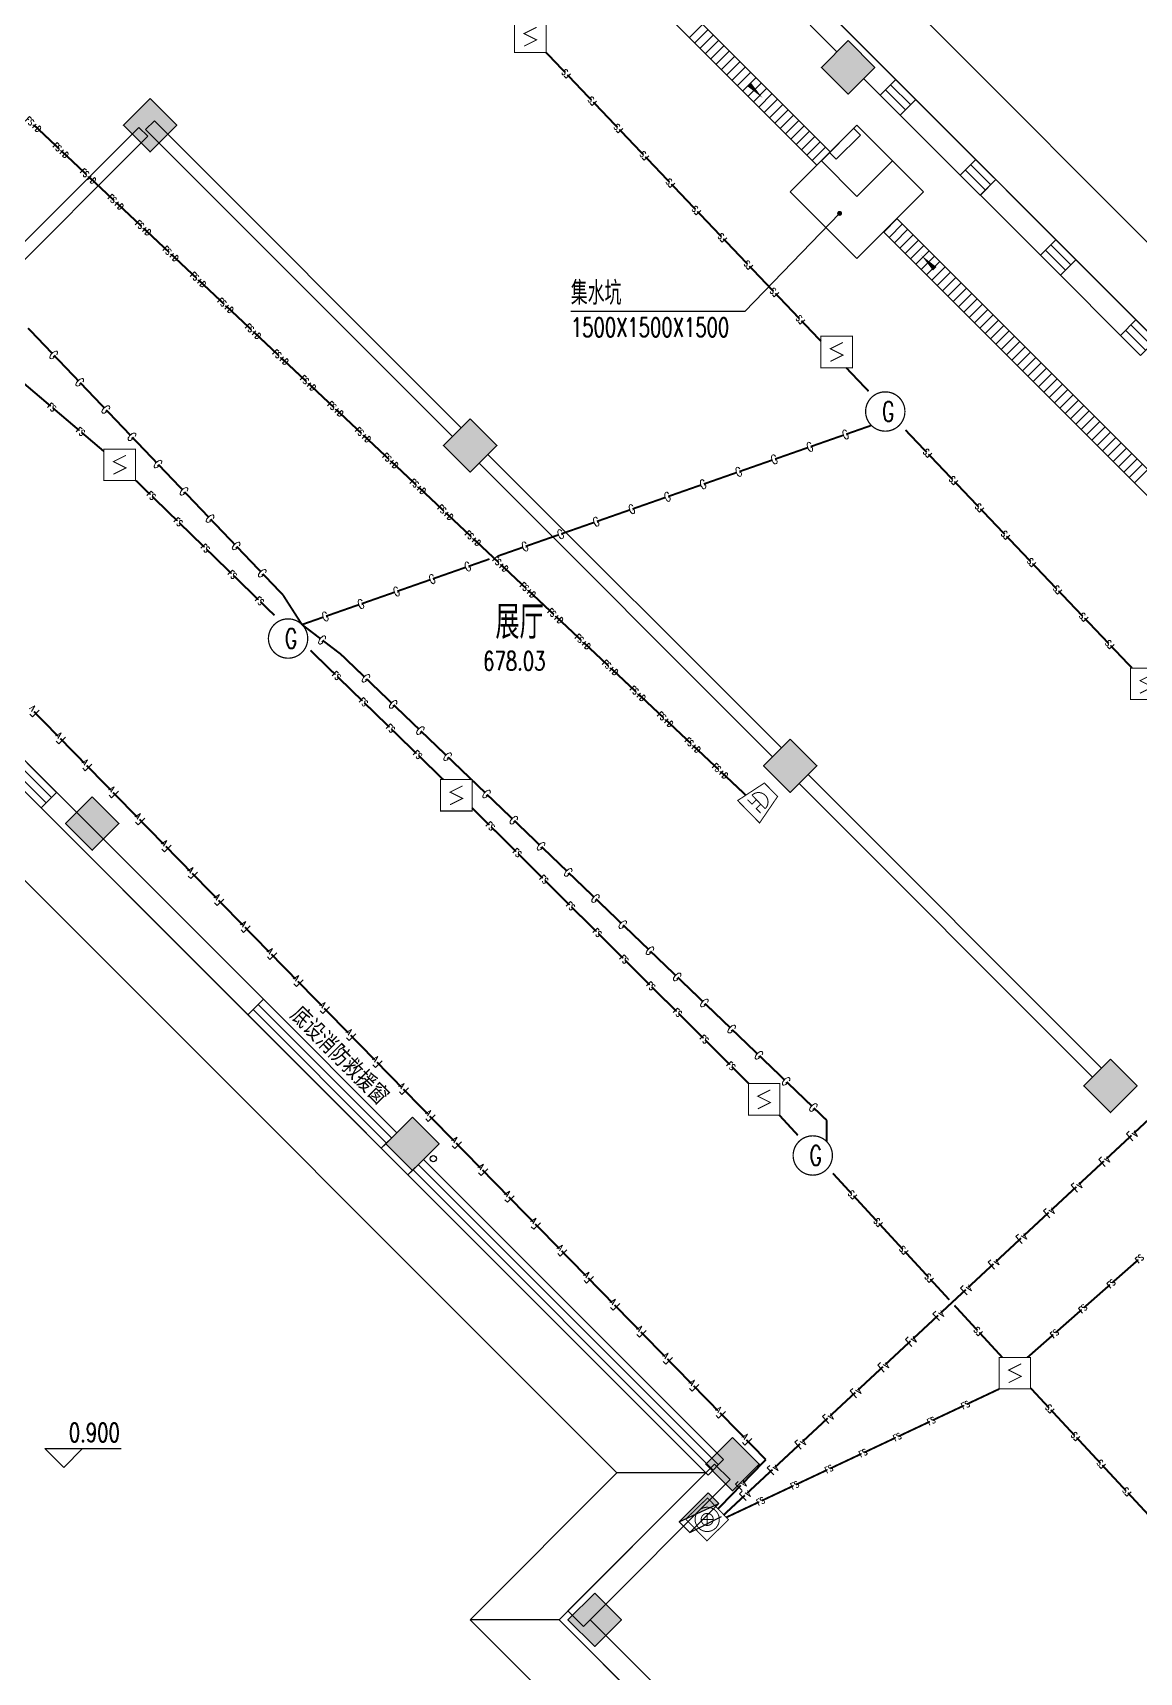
# Model space of a CAD drawing. Extents: x 815029915 to 815825525, y 579155098 to 579748855.
# Drawn here: x 815658853 to 815676449, y 579550612 to 579576674 of the extents above; entities that cross this region are included whole.
import ezdxf

# ---------------------------------------------------------------- set-up
doc = ezdxf.new("R2010")
doc.units = 0
doc.header["$LTSCALE"] = 100
doc.header["$MEASUREMENT"] = 0
doc.linetypes.add('CONTINOUS', pattern=[0])
for name, color, linetype in [('AXIS', 3, 'Continuous'), ('COLUMN', 9, 'Continuous'), ('DIM_ELEV', 3, 'Continuous'), ('DIM_LEAD', 3, 'Continuous'), ('DIM_SYMB', 3, 'Continuous'), ('E-TEXT-PLAN-DER', 7, 'Continuous'), ('GROUND', 2, 'Continuous'), ('P-消火栓', 7, 'Continuous'), ('PUB_TEXT', 7, 'Continuous'), ('SPACE', 7, 'Continuous'), ('T-EQUP-FIRE', 7, 'Continuous'), ('WALL', 9, 'Continuous'), ('WINDOW', 4, 'Continuous'), ('电-弱电平面-线缆', 3, 'Continuous')]:
    doc.layers.add(name, color=color, linetype=linetype)
doc.layers.add('柱填充', color=9, linetype='Continuous', lineweight=18)
doc.layers.add('砼柱', color=2, linetype='Continuous', lineweight=35)
doc.styles.add('_TCH_DIM', font='SIMPLEX', dxfattribs={"bigfont": 'GBCBIG'})
doc.styles.add('_TCH_DIM_T3', font='SIMPLEX', dxfattribs={"width": 0.705882, "bigfont": 'GBCBIG'})
doc.styles.add('_TCH_SPACE', font='SIMPLEX', dxfattribs={"height": 5, "bigfont": 'GBCBIG'})
doc.styles.add('IDQSTYLE', font='txt.shx', dxfattribs={"width": 0.7, "bigfont": 'hztxt.shx'})
doc.styles.add('宋体-TK', font='', dxfattribs={"width": 0.8})
doc.styles.get('宋体-TK').set_extended_font_data('SimSun')
doc.linetypes.add('消防广播线路A', pattern='A,5.5,-0.25,["G",IDQSTYLE,S=1.5,R=0,X=-0.125,Y=-0.75],-0.25', length=6)
doc.linetypes.add('消防电源线', pattern='A,5.5,-0.25,["FS+D",IDQSTYLE,S=1,R=0,X=-0.125,Y=-0.5],-0.25', length=6)
doc.linetypes.add('消防电话线路A', pattern='A,5.5,-0.25,["Fv",IDQSTYLE,S=1.5,R=0,X=-0.125,Y=-0.75],-0.25', length=6)
doc.linetypes.add('火灾报警信号线路', pattern='A,5.5,-0.25,["FS",IDQSTYLE,S=1,R=0,X=-0.125,Y=-0.5],-0.25', length=6)
doc.dimstyles.new('_TCH_ARCH-100', dxfattribs={"dimscale": 100, "dimtxt": 2.975, "dimasz": 1, "dimexe": 2.5, "dimexo": 3, "dimgap": 1, "dimtad": 1, "dimdec": 0, "dimzin": 0, "dimdsep": 46, "dimtxsty": '_TCH_DIM_T3', "dimblk": 'ARCHTICK', "dimcen": 0.09, "dimclrt": 7, "dimazin": 2, "dimtfac": 1, "dimtdec": 0, "dimtix": 1, "dimtmove": 2, "dimatfit": 3, "dimfxl": 0, "dimtolj": 1, "dimtzin": 0, "dimarcsym": 0})

# ---------------------------------------------------------------- blocks, each defined once
blk = doc.blocks.new('HC001231')
at = {"color": 0, "linetype": 'Continuous', "const_width": 0.2}
blk.add_lwpolyline([(-1.88, 3.12), (1.87, 3.12), (3.12, -3.12), (-3.12, -3.12)], close=True, dxfattribs=at)
blk.add_lwpolyline([(1.87, -0.34, 0.198912), (1.33, 0.98, 0.198912), (0, 1.53, 0.198912), (-1.33, 0.98, 0.198912), (-1.88, -0.34)], format="xyb", dxfattribs=at)
for points in [[(-0.62, -0.34), (-0.62, -1.59), (-1.88, -1.59)], [(-1.88, -0.34), (1.87, -0.34)], [(0.62, -0.34), (0.62, -1.59), (1.87, -1.59)]]:
    blk.add_lwpolyline(points, dxfattribs=at)
at = {"color": 0, "style": 'IDQSTYLE', "width": 0.7}
blk.add_attdef('PSFHATT', (5.12, -3.12), '', height=2.5, dxfattribs=at)
blk = doc.blocks.new('HC001221')
at = {"color": 0, "linetype": 'Continuous', "const_width": 0.2}
blk.add_lwpolyline([(2.21, -2.21, 0.198912), (3.12, 0, 0.198912), (2.21, 2.21, 0.198912), (0, 3.12, 0.198912), (-2.21, 2.21, 0.198912), (-3.13, 0, 0.198912), (-2.21, -2.21, 0.198912), (0, -3.13, 0.198912)], format="xyb", close=True, dxfattribs=at)
at = {"color": 0, "style": 'IDQSTYLE', "width": 0.7}
for tag, p in [('G', (-0.52, -1.56)), ('PSFHATT', (5.13, -3.13))]:
    blk.add_attdef(tag, p, '', height=3.12, dxfattribs=at)
blk = doc.blocks.new('HC001224')
at = {"color": 0, "linetype": 'Continuous', "const_width": 0.2}
blk.add_lwpolyline([(-3.125, 3.125), (3.125, 3.125), (3.125, -3.125), (-3.125, -3.125)], close=True, dxfattribs=at)
blk.add_lwpolyline([(1.25, 1.875), (-1.25, 0.625), (1.25, -0.625), (-1.25, -1.875)], dxfattribs=at)
at = {"color": 0, "style": 'IDQSTYLE', "width": 0.7}
blk.add_attdef('PSFHATT', (5.125, -3.125), '', height=2.5, dxfattribs=at)
blk = doc.blocks.new('$TWTSYS$00000508')
for p, q in [((-0.5, 0.5), (0.324, 1.224)), ((-0.5, 0.5), (-0.5, -0.5)), ((-0.5, -0.5), (0.5, 0.5)), ((0.5, 0.5), (-0.5, 0.5)), ((0.5, -0.5), (0.5, 0.5)), ((-0.5, -0.5), (0.5, -0.5))]:
    blk.add_line(p, q)
blk.add_solid([(0.5, -0.5), (0.5, 0.5), (-0.5, -0.5)])
blk = doc.blocks.new('HC001241')
at = {"color": 0, "linetype": 'Continuous', "const_width": 0.2}
for points in [[(-3.13, 3.12), (3.12, 3.12), (3.12, -3.13), (-3.13, -3.13), (-3.13, 3.12)], [(-0.88, 0.88), (0.88, -0.88)], [(0.88, 0.88), (-0.88, -0.88)]]:
    blk.add_lwpolyline(points, dxfattribs=at)
for points in [[(-1.77, 1.77, 0.198912), (-2.5, 0, 0.198912), (-1.77, -1.77, 0.198912), (0, -2.5, 0.198912), (1.77, -1.77, 0.198912), (2.5, 0, 0.198912), (1.77, 1.77, 0.198912), (0, 2.5, 0.198912)], [(0.88, -0.88, 0.198912), (1.25, 0, 0.198912), (0.88, 0.88, 0.198912), (0, 1.25, 0.198912), (-0.88, 0.88, 0.198912), (-1.25, 0, 0.198912), (-0.88, -0.88, 0.198912), (0, -1.25, 0.198912)]]:
    blk.add_lwpolyline(points, format="xyb", close=True, dxfattribs=at)
at = {"layer": 'E-TEXT-PLAN-DER', "color": 0, "style": 'IDQSTYLE', "width": 0.7}
blk.add_attdef('PSFHATT', (5.12, -3.13), '', height=2.5, dxfattribs=at)
blk = doc.blocks.new('$TCHSYS$WIN2D')
for p, q in [((-0.5, 0.5), (0.5, 0.5)), ((-0.5, 0.5), (-0.5, -0.5)), ((0.5, 0.5), (0.5, -0.5)), ((0.5, 0.1667), (-0.5, 0.1667)), ((0.5, -0.1667), (-0.5, -0.1667)), ((-0.5, -0.5), (0.5, -0.5))]:
    blk.add_line(p, q)
blk = doc.blocks.new('_ArchTick')
at = {"color": 0, "linetype": 'ByBlock', "const_width": 0.4}
blk.add_lwpolyline([(-0.5, -0.5), (0.5, 0.5)], dxfattribs=at)
blk = doc.blocks.new('*D474')
at = {"layer": 'AXIS', "color": 0, "lineweight": -2, "transparency": 16777216}
for p, q in [((815655484, 579597126), (815657782, 579599424)), ((815657605, 579599247), (815695082, 579561770)), ((815692961, 579559649), (815695259, 579561947))]:
    blk.add_line(p, q, dxfattribs=at)
at = {"layer": 'Defpoints', "color": 0, "transparency": 16777216}
for p in [(815655272, 579596914), (815695082, 579561770), (815692749, 579559437)]:
    blk.add_point(p, dxfattribs=at)
at = {"layer": 'AXIS', "color": 0, "lineweight": -2, "transparency": 16777216, "xscale": 100, "yscale": 100, "zscale": 100}
for p, rotation in [((815657605, 579599247), 135.0000000001822), ((815695082, 579561770), 315.0000000001822)]:
    blk.add_blockref('_ArchTick', p, dxfattribs=dict(at, rotation=rotation))
at = {"layer": 'AXIS', "color": 7, "transparency": 16777216, "insert": (815676520, 579580685), "char_height": 297.5, "attachment_point": 5, "rotation": 315, "style": '_TCH_DIM_T3'}
blk.add_mtext('\\A1;53000', dxfattribs=at)
blk = doc.blocks.new('*D483')
at = {"layer": 'AXIS', "color": 0, "lineweight": -2, "transparency": 16777216}
for p, q in [((815674152, 579578458), (815675884, 579580190)), ((815675707, 579580014), (815680799, 579574923)), ((815679243, 579573367), (815680975, 579575099))]:
    blk.add_line(p, q, dxfattribs=at)
at = {"layer": 'Defpoints', "color": 0, "transparency": 16777216}
for p in [(815673940, 579578246), (815680799, 579574923), (815679031, 579573155)]:
    blk.add_point(p, dxfattribs=at)
at = {"layer": 'AXIS', "color": 0, "lineweight": -2, "transparency": 16777216, "xscale": 100, "yscale": 100, "zscale": 100}
for p, rotation in [((815675707, 579580014), 135.0000000006708), ((815680799, 579574923), 315.0000000006708)]:
    blk.add_blockref('_ArchTick', p, dxfattribs=dict(at, rotation=rotation))
at = {"layer": 'AXIS', "color": 7, "transparency": 16777216, "insert": (815678429, 579577644), "char_height": 297.5, "attachment_point": 5, "rotation": 315, "style": '_TCH_DIM_T3'}
blk.add_mtext('\\A1;7200', dxfattribs=at)

msp = doc.modelspace()

# ---------------------------------------------------------------- hatches: boundary and pattern name
at = {"layer": 'DIM_LEAD'}
msp.add_hatch(color=256, dxfattribs=at).paths.add_polyline_path([(815671724.1, 579573803.5, 1), (815671644.1, 579573803.5, 1)], flags=17)
at = {"layer": '柱填充', "lineweight": 18}
for points in [[(815671819.2, 579576548.9), (815671395, 579576124.6), (815671819.2, 579575700.3), (815672243.5, 579576124.6)], [(815660717.6, 579575629.6), (815660293.4, 579575205.4), (815660717.6, 579574781.1), (815661141.9, 579575205.4)], [(815665808.8, 579570538.5), (815665384.5, 579570114.2), (815665808.8, 579569689.9), (815666233.1, 579570114.2)], [(815670900, 579565447.3), (815670475.7, 579565023), (815670900, 579564598.8), (815671324.2, 579565023)], [(815659798.4, 579564528), (815659374.1, 579564103.8), (815659798.4, 579563679.5), (815660222.7, 579564103.8)], [(815675991.1, 579560356.1), (815675566.9, 579559931.9), (815675991.1, 579559507.6), (815676415.4, 579559931.9)], [(815664889.6, 579559436.9), (815664465.3, 579559012.6), (815664889.6, 579558588.4), (815665313.8, 579559012.6)], [(815669980.7, 579554345.7), (815669556.5, 579553921.4), (815669980.7, 579553497.2), (815670405, 579553921.4)], [(815667788.7, 579551870.8), (815667364.4, 579551446.6), (815667788.7, 579551022.3), (815668213, 579551446.6)]]:
    msp.add_hatch(color=250, dxfattribs=at).paths.add_polyline_path(points)

# ---------------------------------------------------------------- linework, layer by layer
for p, q in [((815686879.7, 579561628.9), (815661777.4, 579586731.2)), ((815671535.5, 579574781.1), (815663014.8, 579583301.7)), ((815662802.7, 579583089.6), (815671323.3, 579574569)), ((815647966.8, 579575368.8), (815669555.6, 579553780)), ((815670899.1, 579574144.7), (815671959.7, 579575205.4)), ((815671959.7, 579575205.4), (815671394, 579574639.7)), ((815671959.7, 579575205.4), (815673020.4, 579574144.7)), ((815672525.4, 579574639.7), (815671959.7, 579575205.4)), ((815671630.8, 579574664.3), (815672013.6, 579575047.1)), ((815672013.6, 579575047.1), (815671907.6, 579575153.2)), ((815671323.3, 579574569), (815671535.5, 579574781.1)), ((815671524.7, 579574770.3), (815671630.8, 579574664.3)), ((815671394, 579574639.7), (815671959.7, 579574074)), ((815671959.7, 579574074), (815672525.4, 579574639.7)), ((815671959.7, 579573084), (815670899.1, 579574144.7)), ((815673020.4, 579574144.7), (815671959.7, 579573084)), ((815672596.1, 579573720.4), (815672384, 579573508.3)), ((815683450.2, 579562866.3), (815672596.1, 579573720.4)), ((815672384, 579573508.3), (815683238.1, 579562654.2)), ((815669555.6, 579553780), (815667222.1, 579551446.6)), ((815667222.1, 579551446.6), (815675990.2, 579542678.4))]:
    msp.add_line(p, q)
at = {"color": 252, "linetype": 'Continuous'}
for p, q in [((815669295.1, 579576597.2), (815669507.2, 579576809.4)), ((815669379.9, 579576512.4), (815669592, 579576724.5)), ((815669464.8, 579576427.5), (815669676.9, 579576639.7)), ((815669549.6, 579576342.7), (815669761.8, 579576554.8)), ((815669634.5, 579576257.8), (815669846.6, 579576470)), ((815669719.3, 579576173), (815669931.5, 579576385.1)), ((815669804.2, 579576088.1), (815670016.3, 579576300.3)), ((815669889, 579576003.3), (815670101.2, 579576215.4)), ((815669973.9, 579575918.4), (815670186, 579576130.5)), ((815670058.7, 579575833.6), (815670270.9, 579576045.7)), ((815670143.6, 579575748.7), (815670355.7, 579575960.8)), ((815670228.4, 579575663.9), (815670440.6, 579575876)), ((815670313.3, 579575579), (815670525.4, 579575791.1)), ((815670398.1, 579575494.2), (815670610.3, 579575706.3)), ((815670483, 579575409.3), (815670695.1, 579575621.4)), ((815670567.9, 579575324.4), (815670780, 579575536.6)), ((815670652.7, 579575239.6), (815670864.8, 579575451.7)), ((815670737.6, 579575154.7), (815670949.7, 579575366.9)), ((815670822.4, 579575069.9), (815671034.5, 579575282)), ((815670907.3, 579574985), (815671119.4, 579575197.2)), ((815670992.1, 579574900.2), (815671204.3, 579575112.3)), ((815671077, 579574815.3), (815671289.1, 579575027.5)), ((815671161.8, 579574730.5), (815671374, 579574942.6)), ((815671246.7, 579574645.6), (815671458.8, 579574857.8)), ((815672385.1, 579573507.2), (815672597.3, 579573719.3)), ((815672470, 579573422.3), (815672682.1, 579573634.5)), ((815672554.8, 579573337.5), (815672767, 579573549.6)), ((815672639.7, 579573252.6), (815672851.8, 579573464.8)), ((815672724.5, 579573167.8), (815672936.7, 579573379.9)), ((815672809.4, 579573082.9), (815673021.5, 579573295)), ((815672894.2, 579572998.1), (815673106.4, 579573210.2)), ((815672979.1, 579572913.2), (815673191.2, 579573125.3)), ((815673063.9, 579572828.4), (815673276.1, 579573040.5)), ((815673148.8, 579572743.5), (815673360.9, 579572955.6)), ((815673233.6, 579572658.7), (815673445.8, 579572870.8)), ((815673318.5, 579572573.8), (815673530.6, 579572785.9)), ((815673403.4, 579572488.9), (815673615.5, 579572701.1)), ((815673488.2, 579572404.1), (815673700.3, 579572616.2)), ((815673573.1, 579572319.2), (815673785.2, 579572531.4)), ((815673657.9, 579572234.4), (815673870, 579572446.5)), ((815673742.8, 579572149.5), (815673954.9, 579572361.7)), ((815673827.6, 579572064.7), (815674039.7, 579572276.8)), ((815673912.5, 579571979.8), (815674124.6, 579572192)), ((815673997.3, 579571895), (815674209.5, 579572107.1)), ((815674082.2, 579571810.1), (815674294.3, 579572022.3)), ((815674167, 579571725.3), (815674379.2, 579571937.4)), ((815674251.9, 579571640.4), (815674464, 579571852.6)), ((815674336.7, 579571555.6), (815674548.9, 579571767.7)), ((815674421.6, 579571470.7), (815674633.7, 579571682.8)), ((815674506.4, 579571385.9), (815674718.6, 579571598)), ((815674591.3, 579571301), (815674803.4, 579571513.1)), ((815674676.1, 579571216.2), (815674888.3, 579571428.3)), ((815674761, 579571131.3), (815674973.1, 579571343.4)), ((815674845.9, 579571046.5), (815675058, 579571258.6)), ((815674930.7, 579570961.6), (815675142.8, 579571173.7)), ((815675015.6, 579570876.7), (815675227.7, 579571088.9)), ((815675100.4, 579570791.9), (815675312.5, 579571004)), ((815675185.3, 579570707), (815675397.4, 579570919.2)), ((815675270.1, 579570622.2), (815675482.2, 579570834.3)), ((815675355, 579570537.3), (815675567.1, 579570749.5)), ((815675439.8, 579570452.5), (815675652, 579570664.6)), ((815675524.7, 579570367.6), (815675736.8, 579570579.8)), ((815675609.5, 579570282.8), (815675821.7, 579570494.9)), ((815675694.4, 579570197.9), (815675906.5, 579570410.1)), ((815675779.2, 579570113.1), (815675991.4, 579570325.2)), ((815675864.1, 579570028.2), (815676076.2, 579570240.3)), ((815675948.9, 579569943.4), (815676161.1, 579570155.5)), ((815676033.8, 579569858.5), (815676245.9, 579570070.6)), ((815676118.6, 579569773.7), (815676330.8, 579569985.8)), ((815676203.5, 579569688.8), (815676415.6, 579569900.9)), ((815676288.3, 579569604), (815676500.5, 579569816.1)), ((815676373.2, 579569519.1), (815676585.3, 579569731.2))]:
    msp.add_line(p, q, dxfattribs=at)
msp.add_circle((815665221.7, 579558774.8), 50)
at = {"layer": 'COLUMN'}
for points in [[(815671819.2, 579575700.3), (815672243.5, 579576124.6), (815671819.2, 579576548.9), (815671395, 579576124.6)], [(815660717.6, 579574781.1), (815661141.9, 579575205.4), (815660717.6, 579575629.6), (815660293.4, 579575205.4)], [(815665808.8, 579569689.9), (815666233.1, 579570114.2), (815665808.8, 579570538.5), (815665384.5, 579570114.2)], [(815670900, 579564598.8), (815671324.2, 579565023), (815670900, 579565447.3), (815670475.7, 579565023)], [(815659798.4, 579563679.5), (815660222.7, 579564103.8), (815659798.4, 579564528), (815659374.1, 579564103.8)], [(815675991.1, 579559507.6), (815676415.4, 579559931.9), (815675991.1, 579560356.1), (815675566.9, 579559931.9)], [(815664889.6, 579558588.4), (815665313.8, 579559012.6), (815664889.6, 579559436.9), (815664465.3, 579559012.6)], [(815669980.7, 579553497.2), (815670405, 579553921.4), (815669980.7, 579554345.7), (815669556.5, 579553921.4)]]:
    msp.add_lwpolyline(points, close=True, dxfattribs=at)
at = {"layer": 'DIM_ELEV'}
for p, q in [((815659345.4, 579553868.7), (815659045.4, 579554168.7)), ((815659045.4, 579554168.7), (815660256.6, 579554168.7)), ((815659345.4, 579553868.7), (815659645.4, 579554168.7))]:
    msp.add_line(p, q, dxfattribs=at)
at = {"layer": 'DIM_LEAD'}
for p, q in [((815671684.1, 579573803.5), (815670175.1, 579572245.5)), ((815670175.1, 579572245.5), (815667409.1, 579572245.5))]:
    msp.add_line(p, q, dxfattribs=at)
at = {"layer": 'DIM_SYMB'}
for points in [[(815663241.4, 579582863.4, 0, 0, 0), (815670456.2, 579575641, 0, 80, 0), (815670244.2, 579575853.3, 0, 0, 0)], [(815682764.1, 579563302.4, 0, 0, 0), (815672985.2, 579573135.1, 0, 80, 0), (815673196.8, 579572922.4, 0, 0, 0)]]:
    msp.add_lwpolyline(points, format="xyseb", dxfattribs=at)
at = {"layer": 'GROUND'}
for p, q in [((815669555.6, 579553780), (815668141.4, 579553780)), ((815667222.1, 579551446.6), (815665807.9, 579551446.6))]:
    msp.add_line(p, q, dxfattribs=at)
for points in [[(815648966.8, 579572954.6), (815668141.4, 579553780), (815665807.9, 579551446.6), (815675990.2, 579541264.2), (815686172.6, 579551446.6), (815682142.1, 579555477.1), (815688293.9, 579561628.9), (815661777.4, 579588145.4), (815658171.1, 579584539.2)], [(815647966.8, 579575368.8), (815669555.6, 579553780), (815667222.1, 579551446.6), (815675990.2, 579542678.4), (815684758.4, 579551446.6), (815680727.9, 579555477.1), (815686879.7, 579561628.9), (815661777.4, 579586731.2), (815658171.1, 579583125)]]:
    msp.add_lwpolyline(points, dxfattribs=at)
at = {"layer": 'WALL'}
for p, q in [((815671464.8, 579577043.8), (815672578.4, 579575930.1)), ((815671217.3, 579576796.4), (815671642, 579576371.6)), ((815662520.3, 579561310.3), (815647872.8, 579575957.7)), ((815672066.3, 579575947.4), (815672331, 579575682.7)), ((815662272.8, 579561062.8), (815647625.4, 579575710.2)), ((815672896.6, 579575611.9), (815673851.2, 579574657.4)), ((815660787.4, 579575276.1), (815660646, 579575134.7)), ((815660787.4, 579575276.1), (815665666.9, 579570396.6)), ((815672649.2, 579575364.5), (815673603.8, 579574409.9)), ((815660540, 579575170), (815657888.3, 579572518.4)), ((815660681.4, 579575028.6), (815658029.7, 579572376.9)), ((815660681.4, 579575028.6), (815660540, 579575170)), ((815660646, 579575134.7), (815665525.5, 579570255.2)), ((815674169.4, 579574339.2), (815675124, 579573384.6)), ((815673922, 579574091.7), (815674876.5, 579573137.1)), ((815675442.2, 579573066.4), (815676396.8, 579572111.8)), ((815675194.7, 579572818.9), (815676149.3, 579571864.3)), ((815665949.8, 579569830.9), (815670616.7, 579565164)), ((815666091.2, 579569972.3), (815670758.1, 579565305.4)), ((815671182.4, 579564881.1), (815675849.3, 579560214.2)), ((815671040.9, 579564739.7), (815675707.9, 579560072.8)), ((815664818.4, 579558517.2), (815664394.1, 579558941.5)), ((815667363.5, 579551588), (815669697, 579553921.4)), ((815669697, 579553921.4), (815669944.5, 579553674)), ((815667611, 579551340.5), (815669944.5, 579553674)), ((815667363.5, 579551588), (815667611, 579551340.5)), ((815671712.2, 579546956.4), (815667222.1, 579551446.6)), ((815671854.1, 579547309.5), (815667717.1, 579551446.6))]:
    msp.add_line(p, q, dxfattribs=at)
for points in [[(815672578.4, 579575930.1), (815672331, 579575682.7)], [(815672896.6, 579575611.9), (815672649.2, 579575364.5)], [(815673851.2, 579574657.4), (815673603.8, 579574409.9)], [(815674169.4, 579574339.2), (815673922, 579574091.7)], [(815675124, 579573384.6), (815674876.5, 579573137.1)], [(815675442.2, 579573066.4), (815675194.7, 579572818.9)], [(815676396.8, 579572111.8), (815676149.3, 579571864.3)], [(815662272.8, 579561062.8), (815662520.3, 579561310.3)], [(815664394.1, 579558941.5), (815664465.3, 579559012.6)], [(815664818.4, 579558517.2), (815664889.6, 579558588.4)], [(815669591.4, 579553744.2), (815669662.5, 579553815.4)]]:
    msp.add_lwpolyline(points, dxfattribs=at)
at = {"layer": '电-弱电平面-线缆', "color": 6, "linetype": 'Continuous', "const_width": 30}
for points in [[(815667322.1, 579576040.2), (815667015.6, 579576362)], [(815667735.8, 579575605.7), (815667356.5, 579576004)], [(815668149.6, 579575171.2), (815667770.3, 579575569.5)], [(815668563.3, 579574736.6), (815668184, 579575134.9)], [(815668977.1, 579574302.1), (815668597.8, 579574700.4)], [(815669390.8, 579573867.6), (815669011.5, 579574265.9)], [(815669804.6, 579573433.1), (815669425.3, 579573831.4)], [(815670218.3, 579572998.5), (815669839, 579573396.9)], [(815670632.1, 579572564), (815670252.8, 579572962.3)], [(815671045.8, 579572129.5), (815670666.6, 579572527.8)], [(815671386.7, 579571771.5), (815671080.3, 579572093.3)], [(815672144.1, 579570976), (815671787.7, 579571350.4)], [(815658713.7, 579571098.7), (815659132.9, 579570742.6)], [(815659171, 579570710.2), (815659590.2, 579570354.1)], [(815659628.3, 579570321.8), (815659984.7, 579570019)], [(815673067.4, 579570006.4), (815672730.5, 579570360.2)], [(815673481.2, 579569571.9), (815673101.9, 579569970.2)], [(815660491.8, 579569556.6), (815660716.3, 579569338.3)], [(815673894.9, 579569137.4), (815673515.7, 579569535.7)], [(815660752.1, 579569303.5), (815661146.4, 579568920)], [(815674308.7, 579568702.8), (815673929.4, 579569101.1)], [(815661182.3, 579568885.2), (815661576.6, 579568501.7)], [(815674722.4, 579568268.3), (815674343.2, 579568666.6)], [(815661612.4, 579568466.9), (815662006.7, 579568083.4)], [(815675136.2, 579567833.8), (815674756.9, 579568232.1)], [(815662042.5, 579568048.6), (815662436.9, 579567665.1)], [(815662472.7, 579567630.3), (815662697.2, 579567412)], [(815675549.9, 579567399.3), (815675170.7, 579567797.6)], [(815675963.7, 579566964.7), (815675584.4, 579567363.1)], [(815663267.8, 579566857.1), (815663660.9, 579566474.8)], [(815676335.1, 579566574.7), (815675998.2, 579566928.5)], [(815663696.7, 579566440), (815664091, 579566056.6)], [(815664126.9, 579566021.7), (815664521.2, 579565638.3)], [(815664557, 579565603.4), (815664951.3, 579565220)], [(815664987.2, 579565185.1), (815665380.2, 579564802.9)], [(815665838.7, 579564353.5), (815666109.6, 579564083.9)], [(815666145, 579564048.6), (815666534.8, 579563660.5)], [(815666570.2, 579563625.2), (815666959.9, 579563237.2)], [(815666995.4, 579563201.9), (815667385.1, 579562813.8)], [(815667420.5, 579562778.5), (815667810.3, 579562390.5)], [(815667845.7, 579562355.2), (815668235.5, 579561967.1)], [(815668270.9, 579561931.8), (815668660.6, 579561543.8)], [(815668696.1, 579561508.5), (815669085.8, 579561120.4)], [(815669121.3, 579561085.1), (815669511, 579560697.1)], [(815669546.4, 579560661.8), (815669936.2, 579560273.7)], [(815669971.6, 579560238.4), (815670242.4, 579559968.8)], [(815671020.5, 579559147.3), (815670724.6, 579559468.8)], [(815671876, 579558218.3), (815671576.3, 579558543.7)], [(815672282.4, 579557776.9), (815671909.8, 579558181.5)], [(815672688.8, 579557335.5), (815672316.2, 579557740.1)], [(815673095.2, 579556894.1), (815672722.6, 579557298.7)], [(815676017.4, 579556801.6), (815676430.1, 579557165.1)], [(815673428.7, 579556531.8), (815673129, 579556857.3)], [(815675567.1, 579556405), (815675979.8, 579556768.5)], [(815673874.6, 579556047.6), (815673510, 579556443.5)], [(815675116.9, 579556008.4), (815675529.6, 579556371.9)], [(815674273, 579555614.8), (815673908.4, 579556010.8)], [(815674670.1, 579555614.8), (815675079.4, 579555975.3)], [(815673703.7, 579554871.1), (815674222, 579555114.8)], [(815675013.9, 579554814.9), (815674722, 579555129.1)], [(815672617.8, 579554360.3), (815673115.5, 579554594.4)], [(815673160.8, 579554615.7), (815673658.5, 579554849.8)], [(815675422.3, 579554375.4), (815675047.9, 579554778.3)], [(815672074.9, 579554104.9), (815672572.6, 579554339)], [(815675830.7, 579553935.9), (815675456.3, 579554338.8)], [(815671531.9, 579553849.5), (815672029.6, 579554083.6)], [(815670989, 579553594.2), (815671486.7, 579553828.3)], [(815676239.1, 579553496.3), (815675864.7, 579553899.2)], [(815670446.1, 579553338.8), (815670943.8, 579553572.9)], [(815669882.6, 579553073.7), (815670400.8, 579553317.5)], [(815676647.5, 579553056.8), (815676273.1, 579553459.7)]]:
    msp.add_lwpolyline(points, dxfattribs=at)
at = {"layer": '电-弱电平面-线缆', "color": 11, "linetype": 'Continuous', "const_width": 30}
for points in [[(815658870.3, 579575208.3), (815659270.9, 579574831.4)], [(815659307.3, 579574797.1), (815659707.8, 579574420.2)], [(815659744.2, 579574386), (815660144.8, 579574009)], [(815660181.2, 579573974.8), (815660581.8, 579573597.9)], [(815660618.2, 579573563.6), (815661018.7, 579573186.7)], [(815661055.1, 579573152.4), (815661455.7, 579572775.5)], [(815661492.1, 579572741.3), (815661892.7, 579572364.4)], [(815661929.1, 579572330.1), (815662329.6, 579571953.2)], [(815662366, 579571918.9), (815662766.6, 579571542)], [(815662803, 579571507.8), (815663203.6, 579571130.9)], [(815663240, 579571096.6), (815663640.5, 579570719.7)], [(815663676.9, 579570685.4), (815664077.5, 579570308.5)], [(815664113.9, 579570274.2), (815664514.5, 579569897.3)], [(815664550.9, 579569863.1), (815664951.4, 579569486.2)], [(815664987.8, 579569451.9), (815665388.4, 579569075)], [(815665424.8, 579569040.7), (815665825.3, 579568663.8)], [(815665861.8, 579568629.6), (815666262.3, 579568252.7)], [(815666298.7, 579568218.4), (815666699.3, 579567841.5)], [(815666735.7, 579567807.2), (815667136.2, 579567430.3)], [(815667172.7, 579567396.1), (815667573.2, 579567019.1)], [(815667609.6, 579566984.9), (815668010.2, 579566608)], [(815668046.6, 579566573.7), (815668447.1, 579566196.8)], [(815668483.6, 579566162.5), (815668884.1, 579565785.6)], [(815668920.5, 579565751.4), (815669321.1, 579565374.5)], [(815669357.5, 579565340.2), (815669758, 579564963.3)], [(815669794.4, 579564929), (815670192.4, 579564554.5)]]:
    msp.add_lwpolyline(points, dxfattribs=at)
at = {"layer": '电-弱电平面-线缆', "color": 51, "linetype": 'Continuous', "const_width": 30}
for points in [[(815658778.1, 579571978.9), (815659158.1, 579571581.3)], [(815659192.6, 579571545.1), (815659572.6, 579571147.5)], [(815659607.2, 579571111.4), (815659987.2, 579570713.7)], [(815660021.7, 579570677.6), (815660401.7, 579570280)], [(815660436.3, 579570243.8), (815660816.3, 579569846.2)], [(815671222.1, 579570094.5), (815671741.2, 579570276.1)], [(815671788.4, 579570292.6), (815672189.3, 579570432.8)], [(815670655.7, 579569896.4), (815671174.9, 579570078)], [(815660850.8, 579569810.1), (815661230.8, 579569412.4)], [(815670089.3, 579569698.4), (815670608.5, 579569879.9)], [(815668956.6, 579569302.2), (815669475.8, 579569483.8)], [(815669523, 579569500.3), (815670042.1, 579569681.8)], [(815661265.3, 579569376.3), (815661645.3, 579568978.7)], [(815668390.3, 579569104.1), (815668909.4, 579569285.7)], [(815661679.9, 579568942.5), (815662059.9, 579568544.9)], [(815667823.9, 579568906), (815668343.1, 579569087.6)], [(815666691.2, 579568509.9), (815667210.3, 579568691.5)], [(815667257.5, 579568708), (815667776.7, 579568889.5)], [(815662094.4, 579568508.8), (815662474.4, 579568111.2)], [(815666243.1, 579568353.2), (815666644, 579568493.4)], [(815665214.8, 579567993.5), (815665734, 579568175.1)], [(815665781.2, 579568191.6), (815666115.4, 579568308.5)], [(815662509, 579568075), (815662831.4, 579567737.6)], [(815664648.5, 579567795.5), (815665167.6, 579567977)], [(815662831.4, 579567737.6), (815663134.3, 579567265.9)], [(815664082.1, 579567597.4), (815664601.3, 579567779)], [(815663134.3, 579567265.9), (815663468.5, 579567382.8)], [(815663515.7, 579567399.3), (815664034.9, 579567580.9)], [(815663134.3, 579567265.9), (815663422.6, 579567046.1)], [(815663462.3, 579567015.8), (815663750.6, 579566796)], [(815663750.6, 579566796), (815664122.2, 579566439.7)], [(815664158.3, 579566405), (815664555.3, 579566024.4)], [(815664591.4, 579565989.8), (815664988.4, 579565609.1)], [(815665024.5, 579565574.5), (815665421.5, 579565193.9)], [(815665457.6, 579565159.3), (815665829.2, 579564802.9)], [(815665838.8, 579564793.8), (815666041, 579564599.9)], [(815666077.1, 579564565.3), (815666474.1, 579564184.6)], [(815666510.2, 579564150), (815666907.2, 579563769.4)], [(815666943.3, 579563734.8), (815667340.3, 579563354.1)], [(815667376.4, 579563319.5), (815667773.4, 579562938.9)], [(815667809.5, 579562904.3), (815668206.5, 579562523.6)], [(815668242.6, 579562489), (815668639.5, 579562108.4)], [(815668675.6, 579562073.7), (815669072.6, 579561693.1)], [(815669108.7, 579561658.5), (815669505.7, 579561277.8)], [(815669541.8, 579561243.2), (815669938.8, 579560862.6)], [(815669974.9, 579560828), (815670371.9, 579560447.3)], [(815670408, 579560412.7), (815670805, 579560032.1)], [(815670841.1, 579559997.5), (815671238.1, 579559616.8)], [(815671274.2, 579559582.2), (815671476.4, 579559388.3)], [(815671476.4, 579559388.3), (815671478.7, 579559047.9)]]:
    msp.add_lwpolyline(points, dxfattribs=at)
at = {"layer": '电-弱电平面-线缆', "color": 10, "linetype": 'Continuous', "const_width": 30}
for points in [[(815659255, 579565491.6), (815658870.3, 579565884.6)], [(815659674.7, 579565062.8), (815659290, 579565455.8)], [(815660094.4, 579564634), (815659709.6, 579565027)], [(815660514, 579564205.2), (815660129.3, 579564598.2)], [(815660933.7, 579563776.4), (815660549, 579564169.4)], [(815661353.4, 579563347.6), (815660968.7, 579563740.6)], [(815661773.1, 579562918.8), (815661388.4, 579563311.8)], [(815662192.8, 579562490), (815661808, 579562883)], [(815662612.4, 579562061.2), (815662227.7, 579562454.2)], [(815663032.1, 579561632.4), (815662647.4, 579562025.4)], [(815663451.8, 579561203.6), (815663067.1, 579561596.6)], [(815663871.5, 579560774.8), (815663486.8, 579561167.8)], [(815664291.2, 579560346), (815663906.4, 579560739)], [(815664710.8, 579559917.2), (815664326.1, 579560310.2)], [(815665130.5, 579559488.4), (815664745.8, 579559881.4)], [(815676364.5, 579559181), (815676767.2, 579559555.6)], [(815665550.2, 579559059.6), (815665165.5, 579559452.6)], [(815665969.9, 579558630.8), (815665585.2, 579559023.8)], [(815675925.2, 579558772.3), (815676327.9, 579559146.9)], [(815666389.6, 579558202), (815666004.8, 579558595)], [(815675485.9, 579558363.6), (815675888.6, 579558738.3)], [(815675046.6, 579557955), (815675449.3, 579558329.6)], [(815666809.2, 579557773.2), (815666424.5, 579558166.2)], [(815667228.9, 579557344.4), (815666844.2, 579557737.4)], [(815674607.3, 579557546.3), (815675010, 579557920.9)], [(815674168, 579557137.6), (815674570.7, 579557512.2)], [(815667648.6, 579556915.6), (815667263.9, 579557308.6)], [(815673728.7, 579556728.9), (815674131.4, 579557103.5)], [(815668068.3, 579556486.8), (815667683.6, 579556879.8)], [(815673289.4, 579556320.2), (815673692.1, 579556694.9)], [(815668488, 579556058), (815668103.2, 579556451)], [(815672850.1, 579555911.6), (815673252.8, 579556286.2)], [(815668907.6, 579555629.2), (815668522.9, 579556022.3)], [(815672410.8, 579555502.9), (815672813.5, 579555877.5)], [(815669327.3, 579555200.4), (815668942.6, 579555593.5)], [(815671971.5, 579555094.2), (815672374.2, 579555468.8)], [(815669747, 579554771.6), (815669362.3, 579555164.7)], [(815671532.2, 579554685.5), (815671934.9, 579555060.2)], [(815670166.7, 579554342.8), (815669782, 579554735.9)], [(815671092.9, 579554276.9), (815671495.6, 579554651.5)], [(815670510.2, 579553991.8), (815670201.6, 579554307.1)], [(815670653.6, 579553868.2), (815671056.3, 579554242.8)], [(815670148, 579553618.5), (815670510.2, 579553991.8)], [(815670214.3, 579553459.5), (815670617, 579553834.1)], [(815669751, 579553209.2), (815670113.1, 579553582.6)], [(815669843.2, 579553114.3), (815670177.7, 579553425.5)]]:
    msp.add_lwpolyline(points, dxfattribs=at)
at = {"layer": '砼柱', "color": 3, "lineweight": 35}
for points in [[(815671819.2, 579576548.9), (815671395, 579576124.6), (815671819.2, 579575700.3), (815672243.5, 579576124.6)], [(815660717.6, 579575629.6), (815660293.4, 579575205.4), (815660717.6, 579574781.1), (815661141.9, 579575205.4)], [(815665808.8, 579570538.5), (815665384.5, 579570114.2), (815665808.8, 579569689.9), (815666233.1, 579570114.2)], [(815670900, 579565447.3), (815670475.7, 579565023), (815670900, 579564598.8), (815671324.2, 579565023)], [(815659798.4, 579564528), (815659374.1, 579564103.8), (815659798.4, 579563679.5), (815660222.7, 579564103.8)], [(815675991.1, 579560356.1), (815675566.9, 579559931.9), (815675991.1, 579559507.6), (815676415.4, 579559931.9)], [(815664889.6, 579559436.9), (815664465.3, 579559012.6), (815664889.6, 579558588.4), (815665313.8, 579559012.6)], [(815669980.7, 579554345.7), (815669556.5, 579553921.4), (815669980.7, 579553497.2), (815670405, 579553921.4)], [(815667788.7, 579551870.8), (815667364.4, 579551446.6), (815667788.7, 579551022.3), (815668213, 579551446.6)]]:
    msp.add_lwpolyline(points, close=True, dxfattribs=at)

# ---------------------------------------------------------------- block references
at = {"layer": 'P-消火栓', "xscale": 650, "yscale": -240, "zscale": 650, "rotation": 45.00000000000002}
msp.add_blockref('$TWTSYS$00000508', (815669446.9, 579553147.2), dxfattribs=at)
at = {"layer": 'T-EQUP-FIRE', "color": 4, "xscale": 80, "yscale": 80, "zscale": 80}
for p in [(815666765.6, 579576612), (815671636.8, 579571600.4), (815660234.7, 579569806.6), (815676561.2, 579566324.7), (815665588.7, 579564552.9), (815670483, 579559718.8), (815674472, 579555364.8)]:
    msp.add_blockref('HC001224', p, dxfattribs=at)
at = {"layer": 'T-EQUP-FIRE', "color": 4}
ref = msp.add_blockref('HC001221', (815672410.3, 579570653.8), dxfattribs=dict(at, xscale=100, yscale=100, zscale=100))
ref.add_attrib('G', 'G', (815672358.3, 579570497.8), dxfattribs={"color": 0, "height": 312, "style": '_TCH_DIM', "width": 0.7})
ref = msp.add_blockref('HC001221', (815662913.4, 579567044.9), dxfattribs=dict(at, xscale=100, yscale=100, zscale=100))
ref.add_attrib('G', 'G', (815662861.4, 579566888.9), dxfattribs={"color": 0, "height": 312, "style": '_TCH_DIM', "width": 0.7})
at = {"layer": 'T-EQUP-FIRE', "color": 4, "xscale": 80, "yscale": 80, "zscale": 80, "rotation": 314.4269581685665}
msp.add_blockref('HC001231', (815670415.1, 579564465.6), dxfattribs=at)
at = {"layer": 'T-EQUP-FIRE', "color": 4}
ref = msp.add_blockref('HC001221', (815671257.7, 579558826.9), dxfattribs=dict(at, xscale=100, yscale=100, zscale=100))
ref.add_attrib('G', 'G', (815671205.7, 579558670.9), dxfattribs={"color": 0, "height": 312, "style": '_TCH_DIM', "width": 0.7})
at = {"layer": 'T-EQUP-FIRE', "color": 4, "linetype": 'CONTINOUS', "xscale": 77.05151999999998, "yscale": 77.05151999999998, "zscale": 77.05151999999998, "rotation": 314.1668153731325}
msp.add_blockref('HC001241', (815669578.2, 579553041.4), dxfattribs=at)
at = {"layer": 'WINDOW', "yscale": -350}
for p, xscale, zscale, rotation in [((815672613.8, 579575647.3), 449.9999998850108, 449.9999998850108, 315.0000000000008), ((815673886.6, 579574374.5), 449.9999998850108, 449.9999998850108, 315.0000000000008), ((815675159.4, 579573101.7), 449.9999998850108, 449.9999998850108, 315.0000000000008), ((815676432.2, 579571828.9), 449.9999998850108, 449.9999998850108, 315.0000000000008), ((815658365.6, 579565217.5), -2100, 2100, 134.9999999993811), ((815663457.2, 579560125.9), 2999.999999907754, 2999.999999907754, 134.9999999993811), ((815667328.6, 579556254.4), 6750.00000029821, 6750.00000029821, 134.9999999993811)]:
    msp.add_blockref('$TCHSYS$WIN2D', p, dxfattribs=dict(at, xscale=xscale, zscale=zscale, rotation=rotation))

# ---------------------------------------------------------------- texts
at = {"layer": 'DIM_ELEV', "color": 7, "style": '_TCH_DIM', "width": 0.705882}
msp.add_text('0.900', height=297.5, dxfattribs=at).set_placement((815659426.6, 579554273.7))
at = {"layer": 'DIM_LEAD', "color": 7, "style": '_TCH_DIM'}
msp.add_text('集水坑', height=373.33, dxfattribs=at).set_placement((815667409.1, 579572350.5))
at = {"layer": 'DIM_LEAD', "color": 7, "style": '_TCH_DIM', "width": 0.705882}
msp.add_text('1500X1500X1500', height=297.5, dxfattribs=at).set_placement((815667409.1, 579571843))
at = {"layer": 'PUB_TEXT', "style": '宋体-TK', "width": 0.8}
msp.add_text('底设消防救援窗', height=264.35, rotation=315, dxfattribs=at).set_placement((815662935.1, 579561045.3))
at = {"layer": 'SPACE', "style": '_TCH_SPACE'}
msp.add_text('展厅', height=533.33, dxfattribs=at).set_placement((815666209.2, 579567038.1))
at = {"layer": 'SPACE', "style": '_TCH_SPACE', "width": 0.705882}
msp.add_text('678.03', height=297.5, dxfattribs=at).set_placement((815666014.8, 579566539.4))
at = {"layer": '电-弱电平面-线缆', "color": 6, "linetype": '火灾报警信号线路', "style": 'IDQSTYLE', "width": 0.7}
for rotation, p in [(133.59737, (815667415.7, 579576014.3)), (133.59737, (815667829.5, 579575579.8)), (133.59737, (815668243.2, 579575145.3)), (133.59737, (815668657, 579574710.8)), (133.59737, (815669070.7, 579574276.2)), (133.59737, (815669484.5, 579573841.7)), (133.59737, (815669898.2, 579573407.2)), (133.59737, (815670312, 579572972.7)), (133.59737, (815670725.7, 579572538.2)), (133.59737, (815671139.5, 579572103.6)), (319.65308, (815659075.1, 579570726.1)), (319.65308, (815659532.4, 579570337.6)), (133.59737, (815673161.1, 579569980.5)), (133.59737, (815673574.9, 579569546)), (315.80049, (815660657.5, 579569325.7)), (315.80049, (815661087.6, 579568907.4)), (133.59737, (815673988.6, 579569111.5)), (133.59737, (815674402.4, 579568677)), (315.80049, (815661517.8, 579568489.1)), (133.59737, (815674816.1, 579568242.4)), (315.80049, (815661947.9, 579568070.8)), (315.80049, (815662378.1, 579567652.5)), (133.59737, (815675229.9, 579567807.9)), (133.59737, (815675643.6, 579567373.4)), (133.59737, (815676057.4, 579566938.9)), (315.80049, (815663602.1, 579566462.2)), (315.80049, (815664032.3, 579566043.9)), (315.80049, (815664462.4, 579565625.6)), (315.80049, (815664892.6, 579565207.4)), (315.12358, (815666050.7, 579564071.9)), (315.12358, (815666475.9, 579563648.6)), (315.12358, (815666901, 579563225.2)), (315.12358, (815667326.2, 579562801.9)), (315.12358, (815667751.4, 579562378.5)), (315.12358, (815668176.6, 579561955.2)), (315.12358, (815668601.7, 579561531.9)), (315.12358, (815669026.9, 579561108.5)), (315.12358, (815669452.1, 579560685.2)), (315.12358, (815669877.3, 579560261.8)), (132.63638, (815671969.2, 579558190.8)), (132.63638, (815672375.6, 579557749.4)), (132.63638, (815672782, 579557308)), (41.37592, (815676438.1, 579557105.6)), (132.63638, (815673188.4, 579556866.6)), (41.37592, (815675987.9, 579556709)), (41.37592, (815675537.6, 579556312.4)), (132.63638, (815673967.8, 579556020.1)), (41.37592, (815675087.4, 579555915.8)), (25.19069, (815673649.6, 579554790.3)), (25.19069, (815673106.6, 579554535)), (132.89729, (815675107.2, 579554787.9)), (25.19069, (815672563.7, 579554279.6)), (132.89729, (815675515.6, 579554348.4)), (25.19069, (815672020.8, 579554024.2)), (25.19069, (815671477.8, 579553768.8)), (132.89729, (815675924, 579553908.8)), (25.19069, (815670934.9, 579553513.4)), (25.19069, (815670391.9, 579553258.1)), (132.89729, (815676332.4, 579553469.3))]:
    msp.add_text('FS', height=100, rotation=rotation, dxfattribs=at).set_placement(p)
at = {"layer": '电-弱电平面-线缆', "color": 11, "linetype": '消防电源线', "style": 'IDQSTYLE', "width": 0.7}
for p in [(815658724.4, 579575277), (815659161.3, 579574865.8), (815659598.3, 579574454.6), (815660035.3, 579574043.4), (815660472.2, 579573632.3), (815660909.2, 579573221.1), (815661346.2, 579572809.9), (815661783.1, 579572398.8), (815662220.1, 579571987.6), (815662657.1, 579571576.4), (815663094, 579571165.3), (815663531, 579570754.1), (815663968, 579570342.9), (815664404.9, 579569931.7), (815664841.9, 579569520.6), (815665278.9, 579569109.4), (815665715.8, 579568698.2), (815666152.8, 579568287.1), (815666589.8, 579567875.9), (815667026.7, 579567464.7), (815667463.7, 579567053.5), (815667900.7, 579566642.4), (815668337.6, 579566231.2), (815668774.6, 579565820), (815669211.6, 579565408.9), (815669648.5, 579564997.7)]:
    msp.add_text('FS+D', height=100, rotation=316.74204, dxfattribs=at).set_placement(p)
at = {"layer": '电-弱电平面-线缆', "color": 51, "linetype": '消防广播线路A', "style": 'IDQSTYLE', "width": 0.7}
for rotation, p in [(313.70212, (815659096.9, 579571536.7)), (313.70212, (815659511.5, 579571102.9)), (313.70212, (815659926, 579570669.2)), (313.70212, (815660340.6, 579570235.4)), (19.27674, (815671756.6, 579570202)), (19.27674, (815671190.2, 579570003.9)), (313.70212, (815660755.1, 579569801.6)), (19.27674, (815670057.5, 579569607.7)), (19.27674, (815670623.8, 579569805.8)), (19.27674, (815669491.1, 579569409.7)), (313.70212, (815661169.7, 579569367.9)), (19.27674, (815668924.7, 579569211.6)), (313.70212, (815661584.2, 579568934.1)), (19.27674, (815667792, 579568815.4)), (19.27674, (815668358.4, 579569013.5)), (19.27674, (815667225.7, 579568617.4)), (313.70212, (815661998.8, 579568500.3)), (19.27674, (815666659.3, 579568419.3)), (19.27674, (815665749.3, 579568101)), (313.70212, (815662413.3, 579568066.6)), (19.27674, (815665182.9, 579567902.9)), (19.27674, (815664050.2, 579567506.8)), (19.27674, (815664616.6, 579567704.9)), (19.27674, (815663483.9, 579567308.7)), (322.67435, (815663369.2, 579566992.5)), (316.20419, (815664063.1, 579566392.4)), (316.20419, (815664496.2, 579565977.2)), (316.20419, (815664929.3, 579565561.9)), (316.20419, (815665362.4, 579565146.7)), (316.20419, (815665981.9, 579564552.7)), (316.20419, (815666415, 579564137.4)), (316.20419, (815666848.1, 579563722.2)), (316.20419, (815667281.2, 579563306.9)), (316.20419, (815667714.3, 579562891.6)), (316.20419, (815668147.3, 579562476.4)), (316.20419, (815668580.4, 579562061.1)), (316.20419, (815669013.5, 579561645.9)), (316.20419, (815669446.6, 579561230.6)), (316.20419, (815669879.7, 579560815.4)), (316.20419, (815670312.8, 579560400.1)), (316.20419, (815670745.9, 579559984.9)), (316.20419, (815671178.9, 579559569.6))]:
    msp.add_text('G', height=150, rotation=rotation, dxfattribs=at).set_placement(p)
at = {"layer": '电-弱电平面-线缆', "color": 10, "linetype": '消防电话线路A', "style": 'IDQSTYLE', "width": 0.7}
for rotation, p in [(134.38421, (815658967.6, 579565892.4)), (134.38421, (815659387.3, 579565463.6)), (134.38421, (815659807, 579565034.8)), (134.38421, (815660226.6, 579564606)), (134.38421, (815660646.3, 579564177.2)), (134.38421, (815661066, 579563748.4)), (134.38421, (815661485.7, 579563319.6)), (134.38421, (815661905.4, 579562890.8)), (134.38421, (815662325, 579562462)), (134.38421, (815662744.7, 579562033.2)), (134.38421, (815663164.4, 579561604.4)), (134.38421, (815663584.1, 579561175.6)), (134.38421, (815664003.8, 579560746.8)), (134.38421, (815664423.4, 579560318)), (134.38421, (815664843.1, 579559889.2)), (134.38421, (815665262.8, 579559460.4)), (134.38421, (815665682.5, 579559031.6)), (42.93184, (815676333.2, 579559049.4)), (42.93184, (815675893.9, 579558640.8)), (134.38421, (815666102.2, 579558602.8)), (134.38421, (815666521.8, 579558174)), (42.93184, (815675454.6, 579558232.1)), (134.38421, (815666941.5, 579557745.2)), (42.93184, (815675015.3, 579557823.4)), (42.93184, (815674576, 579557414.7)), (134.38421, (815667361.2, 579557316.4)), (134.38421, (815667780.9, 579556887.6)), (42.93184, (815674136.7, 579557006.1)), (42.93184, (815673697.4, 579556597.4)), (134.38421, (815668200.6, 579556458.8)), (42.93184, (815673258.1, 579556188.7)), (134.38421, (815668620.2, 579556030)), (42.93184, (815672818.8, 579555780)), (134.38421, (815669039.9, 579555601.2)), (42.93184, (815672379.5, 579555371.4)), (134.38421, (815669459.6, 579555172.4)), (42.93184, (815671940.2, 579554962.7)), (134.38421, (815669879.3, 579554743.6)), (42.93184, (815671500.9, 579554554)), (134.38421, (815670299, 579554314.8)), (42.93184, (815671061.6, 579554145.3)), (42.93184, (815670622.3, 579553736.6)), (45.87075, (815670123.5, 579553485.5)), (42.93184, (815670183, 579553328))]:
    msp.add_text('Fv', height=150, rotation=rotation, dxfattribs=at).set_placement(p)

# ---------------------------------------------------------------- dimensions: what is measured, and where the dimension line sits
at = {"layer": 'AXIS'}
for p1, p2, distance, picture, middle in [((815655272, 579596913.5), (815692748.7, 579559436.9), 3300, '*D474', (815676519.7, 579580684.6)), ((815673939.6, 579578245.9), (815679030.8, 579573154.8), 2500, '*D483', (815678428.9, 579577644))]:
    dim = msp.add_aligned_dim(p1=p1, p2=p2, distance=distance, dimstyle='_TCH_ARCH-100', dxfattribs=at)
    dim.commit()
    dim.dimension.update_dxf_attribs({"geometry": picture, "text_midpoint": middle})

doc.saveas('drawing.dxf')
